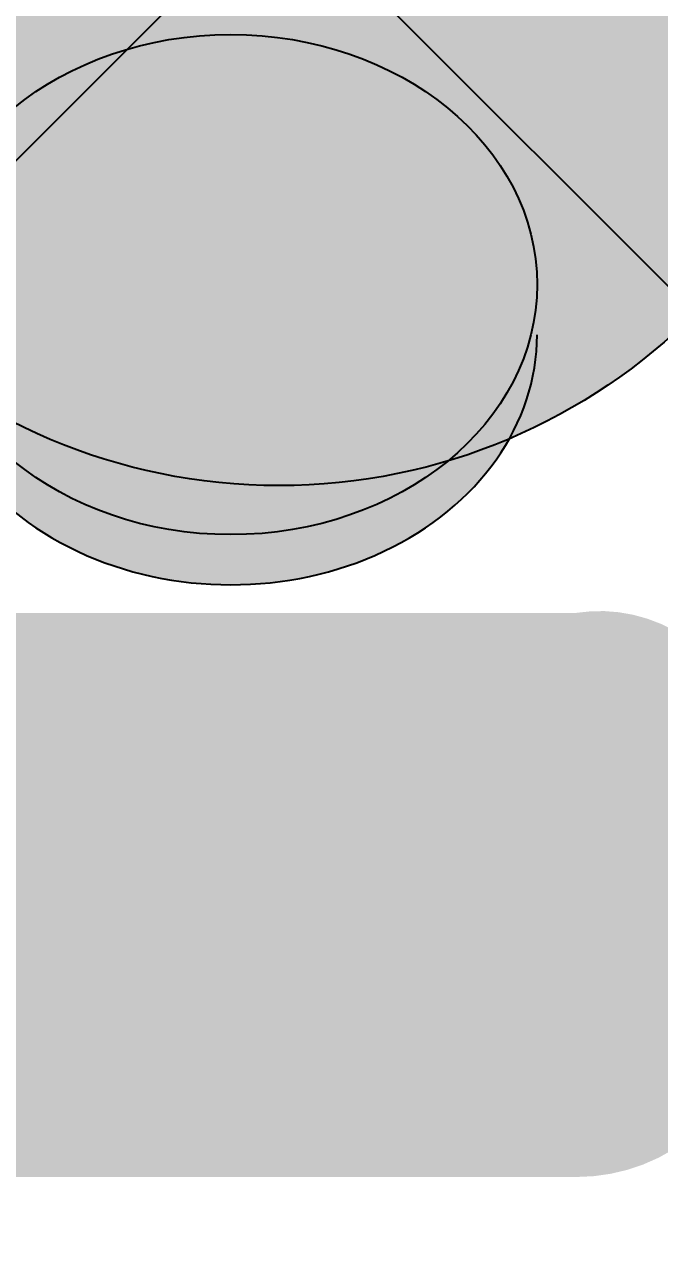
# Model space of a CAD drawing. Extents: x 88833 to 97610, y 5963373 to 5974710.
# Drawn here: x 95575.31 to 95580.49, y 5964345.73 to 5964355.82 of the extents above; entities that cross this region are included whole.
import ezdxf
from ezdxf.enums import TextEntityAlignment as Align

# ---------------------------------------------------------------- set-up
doc = ezdxf.new("R2010")
doc.units = 0
doc.header["$LTSCALE"] = 5
for name, color, linetype in [('AS-POWER-EXISTING-PP', 72, 'Continuous'), ('P-APEX RECON PAY ITEMS-1000', 240, 'Continuous'), ('P-CROSSINGS-1000', 250, 'Continuous')]:
    doc.layers.add(name, color=color, linetype=linetype)
doc.styles.add('80', font='ARIALN.TTF', dxfattribs={"height": 10})
doc.styles.add('Crossing', font='ARIALN.TTF', dxfattribs={"height": 10})

# ---------------------------------------------------------------- blocks, each defined once
blk = doc.blocks.new('POWERPOLE')
h = blk.add_hatch(color=255)
edge = h.paths.add_edge_path()
edge.add_arc((0, 0), 0.96, 0, 360)
at = {"linetype": 'Continuous'}
for p, q in [((0.6788, -0.6788), (-0.6788, 0.6788)), ((-0.6788, -0.6788), (0.6788, 0.6788))]:
    blk.add_line(p, q, dxfattribs=at)
blk.add_circle((0, 0), 0.96, dxfattribs=at)
blk = doc.blocks.new('*U916')
at = {"true_color": 0xffffa8}
h = blk.add_hatch(color=51, dxfattribs=at)
edge = h.paths.add_edge_path()
edge.add_line((-16.5, -11.5), (16.5, -11.5))
edge.add_arc((16.5, -5.5), 6, 270, 360)
edge.add_line((22.5, -5.5), (22.5, 4))
edge.add_arc((16.5, 4), 6, 0, 90)
edge.add_line((16.5, 10), (-16.5, 10))
edge.add_arc((-16.5, 4), 6, 90, 180)
edge.add_line((-22.5, 4), (-22.5, -5.5))
edge.add_arc((-16.5, -5.5), 6, 180, 270)
at = {"color": 240, "flags": 128}
for points in [[(49.163, 11.001, 0, 10, 0), (0, 0, 5, 5, 0)], [(-0.998, -11.438, 0, 10, 0), (0, 0, 5, 5, 0)]]:
    blk.add_lwpolyline(points, format="xyseb", dxfattribs=at)
blk.add_lwpolyline([(-16.5, -11.5, 3, 3, 0), (16.5, -11.5, 3, 3, 0.414214), (22.5, -5.5, 3, 3, 0), (22.5, 4, 3, 0, 0.414214), (16.5, 10, 0, 0, 0), (-16.5, 10, 0, 0, 0.414214), (-22.5, 4, 0, 0, 0), (-22.5, -5.5, 0, 3, 0.414214)], format="xyseb", close=True, dxfattribs=at)
at = {"color": 4, "style": '80'}
blk.add_attdef('OTHER_001', (-14.696, -5.003), '', height=10, dxfattribs=at)
blk = doc.blocks.new('xing2')
h = blk.add_hatch(color=50)
h.dxf.hatch_style = 1
edge = h.paths.add_edge_path()
edge.add_ellipse((0, 0), major_axis=(-12.5, 0), ratio=0.816297, start_angle=0, end_angle=360)
h = blk.add_hatch(color=250)
h.dxf.hatch_style = 1
edge = h.paths.add_edge_path()
edge.add_ellipse((0, -2.047), major_axis=(-12.5, 0), ratio=0.816297, start_angle=0, end_angle=180)
edge.add_line((12.5, -2.047), (12.5, 0))
edge.add_ellipse((0, 0), major_axis=(-12.5, 0), ratio=0.816297, start_angle=0, end_angle=180, ccw=False)
edge.add_line((-12.5, 0), (-12.5, -2.047))
at = {"color": 250}
blk.add_ellipse((0, 0), major_axis=(-12.5, 0), ratio=0.816297, dxfattribs=at)
blk.add_ellipse((0, -2.047), major_axis=(-12.5, 0), ratio=0.816297, start_param=0, end_param=3.141593, dxfattribs=at)
at = {"color": 250, "style": 'Crossing'}
blk.add_attdef('CROSSING', text='', height=9, dxfattribs=at).set_placement((0.089, 0.02), align=Align.MIDDLE_CENTER)
at = {"color": 250, "style": 'Crossing', "flags": 1}
for tag, p in [('OWNER', (0.089, -12.492)), ('DESCRIPTION', (0.089, -25.77)), ('LOCATION', (0.089, -39.303)), ('DWG_REF', (0.089, -52.837))]:
    blk.add_attdef(tag, text='', height=9, dxfattribs=at).set_placement(p, align=Align.MIDDLE_CENTER)

msp = doc.modelspace()

# ---------------------------------------------------------------- block references
at = {"layer": 'AS-POWER-EXISTING-PP', "xscale": 4.996022535000006, "yscale": 4.996022535000006, "zscale": 4.996022535000006}
msp.add_blockref('POWERPOLE', (95577.388, 5964356.854), dxfattribs=at)
at = {"layer": 'P-APEX RECON PAY ITEMS-1000', "xscale": 0.2, "yscale": 0.2, "zscale": 0.2}
msp.add_blockref('*U916', (95576.514, 5964349.02), dxfattribs=at).add_auto_attribs({'OTHER_001': 'USC-P'})
at = {"layer": 'P-CROSSINGS-1000', "xscale": 0.1998409014, "yscale": 0.1998409014, "zscale": 0.1998409014}
msp.add_blockref('xing2', (95576.994, 5964353.697), dxfattribs=at).add_auto_attribs({'CROSSING': 'X166'})

doc.saveas('drawing.dxf')
